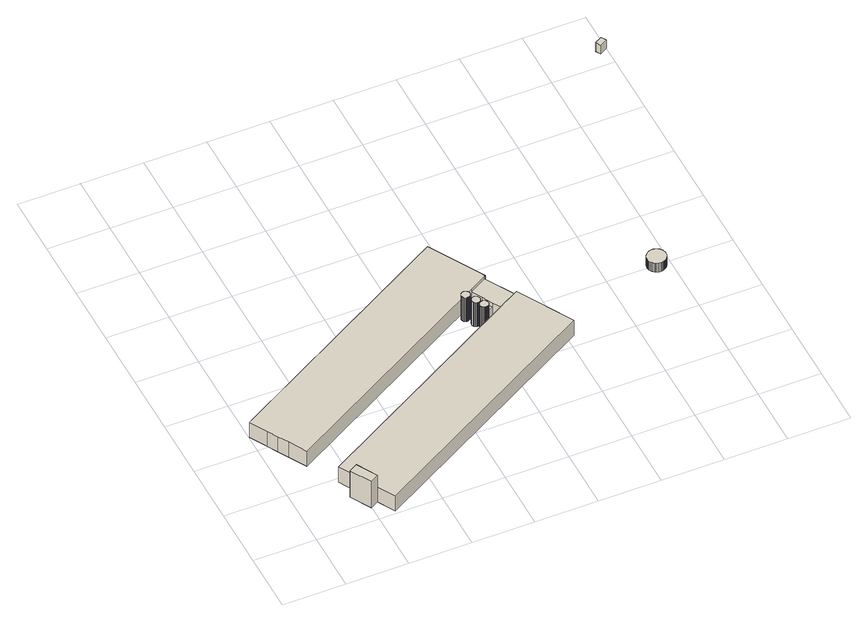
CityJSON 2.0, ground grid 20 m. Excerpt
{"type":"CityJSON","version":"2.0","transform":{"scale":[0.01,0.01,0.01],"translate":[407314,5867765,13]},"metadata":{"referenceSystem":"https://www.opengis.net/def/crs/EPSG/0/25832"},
"CityObjects":{
"building1":{"type":"Building","attributes":{"Gemeindeschluessel":"03454033","AbsoluteHoehe":"13.635","MittlereTraufHoehe":"24.312","Firsthoehe":"24.312","function":"31001_2000","roofType":"1000","measuredHeight":10.68},"address":[{"country":"Germany","locality":"Lorup"}],"geometry":[{"type":"MultiSurface","lod":"1","boundaries":[[[0,1,2,3]],[[4,5,6,7]],[[4,7,3,2]],[[5,4,2,1]],[[6,5,1,0]],[[7,6,0,3]]]}]},
"building2":{"type":"Building","attributes":{"name":"Silos","Gemeindeschluessel":"03454033","AbsoluteHoehe":"13.55","MittlereTraufHoehe":"18.717","Firsthoehe":"21.647","function":"31001_2720","roofType":"3100","measuredHeight":8.1},"address":[{"country":"Germany","locality":"Lorup"}],"children":["building2-1","building2-2"],"geometry":[{"type":"MultiSurface","lod":"1","boundaries":[[[8,9,10,11,12,13,14,15,16,17,18,19]],[[20,21,22,23,24,25,26,27,28,29,30,31]],[[20,31,19,18]],[[21,20,18,17]],[[22,21,17,16]],[[23,22,16,15]],[[24,23,15,14]],[[25,24,14,13]],[[26,25,13,12]],[[27,26,12,11]],[[28,27,11,10]],[[9,32,33,10]],[[30,29,9,8]],[[31,30,8,19]],[[32,34,28,33]]]}]},
"building2-1":{"type":"BuildingPart","attributes":{"AbsoluteHoehe":"13.55","MittlereTraufHoehe":"18.736","Firsthoehe":"21.661","roofType":"3100","measuredHeight":8.11},"parents":["building2"],"geometry":[{"type":"MultiSurface","lod":"1","boundaries":[[[35,36,37,38,39,40,41,42,43,44,45]],[[46,47,48,49,50,51,52,53,54,55,56]],[[46,56,45,44]],[[47,46,44,43]],[[48,47,43,42]],[[49,48,42,41]],[[50,49,41,40]],[[51,50,40,39]],[[52,51,39,38]],[[53,52,38,37]],[[57,58,59,37]],[[55,54,36,35]],[[56,55,35,45]],[[58,60,53,59]]]}]},
"building2-2":{"type":"BuildingPart","attributes":{"AbsoluteHoehe":"13.55","MittlereTraufHoehe":"18.871","Firsthoehe":"19.665","roofType":"2100","measuredHeight":6.12},"parents":["building2"],"geometry":[{"type":"MultiSurface","lod":"1","boundaries":[[[59,58,33,32,61,62,63]],[[64,30,29,28,54,53,65]],[[64,65,63,62]],[[30,64,62,61]],[[29,30,61,32]],[[54,28,33,58]],[[65,53,59,63]],[[28,34,66,33]],[[53,54,58,59]]]}]},
"building3":{"type":"Building","attributes":{"Gemeindeschluessel":"03454033","AbsoluteHoehe":"13.65","MittlereTraufHoehe":"23.249","Firsthoehe":"23.249","function":"51003_1201","roofType":"1000","measuredHeight":9.6},"address":[{"country":"Germany","locality":"Lorup"}],"geometry":[{"type":"MultiSurface","lod":"1","boundaries":[[[67,68,69,70,71,72,73,74,75,76,77,78,79,80,81,82,83,84,85,86,87,88,89,90,91,92,93,94,95,96,97,98,99,100,101,102,103,104,105,106,107,108]],[[109,110,111,112,113,114,115,116,117,118,119,120,121,122,123,124,125,126,127,128,129,130,131,132,133,134,135,136,137,138,139,140,141,142,143,144,145,146,147,148,149,150]],[[109,150,108,107]],[[110,109,107,106]],[[111,110,106,105]],[[112,111,105,104]],[[113,112,104,103]],[[114,113,103,102]],[[115,114,102,101]],[[116,115,101,100]],[[117,116,100,99]],[[118,117,99,98]],[[119,118,98,97]],[[120,119,97,96]],[[121,120,96,95]],[[122,121,95,94]],[[123,122,94,93]],[[124,123,93,92]],[[125,124,92,91]],[[126,125,91,90]],[[127,126,90,89]],[[128,127,89,88]],[[129,128,88,87]],[[130,129,87,86]],[[131,130,86,85]],[[132,131,85,84]],[[133,132,84,83]],[[134,133,83,82]],[[135,134,82,81]],[[136,135,81,80]],[[137,136,80,79]],[[138,137,79,78]],[[139,138,78,77]],[[140,139,77,76]],[[141,140,76,75]],[[142,141,75,74]],[[143,142,74,73]],[[144,143,73,72]],[[145,144,72,71]],[[146,145,71,70]],[[147,146,70,69]],[[148,147,69,68]],[[149,148,68,67]],[[150,149,67,108]]]}]},
"building4":{"type":"Building","attributes":{"Gemeindeschluessel":"03454033","AbsoluteHoehe":"13.646","MittlereTraufHoehe":"23.233","Firsthoehe":"23.233","function":"51003_1201","roofType":"1000","measuredHeight":9.59},"address":[{"country":"Germany","locality":"Lorup"}],"geometry":[{"type":"MultiSurface","lod":"1","boundaries":[[[151,152,153,154,155,156,157,158,159,160,161,162,163,164,165,166,167,168,169,170,171,172,173,174,175,176,177,178,179,180,181,182,183,184,185,186,187,188,189,190,191,192]],[[193,194,195,196,197,198,199,200,201,202,203,204,205,206,207,208,209,210,211,212,213,214,215,216,217,218,219,220,221,222,223,224,225,226,227,228,229,230,231,232,233,234]],[[193,234,192,191]],[[194,193,191,190]],[[195,194,190,189]],[[196,195,189,188]],[[197,196,188,187]],[[198,197,187,186]],[[199,198,186,185]],[[200,199,185,184]],[[201,200,184,183]],[[202,201,183,182]],[[203,202,182,181]],[[204,203,181,180]],[[205,204,180,179]],[[206,205,179,178]],[[207,206,178,177]],[[208,207,177,176]],[[209,208,176,175]],[[210,209,175,174]],[[211,210,174,173]],[[212,211,173,172]],[[213,212,172,171]],[[214,213,171,170]],[[215,214,170,169]],[[216,215,169,168]],[[217,216,168,167]],[[218,217,167,166]],[[219,218,166,165]],[[220,219,165,164]],[[221,220,164,163]],[[222,221,163,162]],[[223,222,162,161]],[[224,223,161,160]],[[225,224,160,159]],[[226,225,159,158]],[[227,226,158,157]],[[228,227,157,156]],[[229,228,156,155]],[[230,229,155,154]],[[231,230,154,153]],[[232,231,153,152]],[[233,232,152,151]],[[234,233,151,192]]]}]},
"building5":{"type":"Building","attributes":{"Gemeindeschluessel":"03454033","AbsoluteHoehe":"13.794","MittlereTraufHoehe":"23.261","Firsthoehe":"23.261","function":"51003_1201","roofType":"1000","measuredHeight":9.47},"address":[{"country":"Germany","locality":"Lorup"}],"geometry":[{"type":"MultiSurface","lod":"1","boundaries":[[[235,236,237,238,239,240,241,242,243,244,245,246,247,248,249,250,251,252,253,254,255,256,257,258,259,260,261,262,263,264,265,266,267,268,269,270,271,272,273,274,275,276]],[[277,278,279,280,281,282,283,284,285,286,287,288,289,290,291,292,293,294,295,296,297,298,299,300,301,302,303,304,305,306,307,308,309,310,311,312,313,314,315,316,317,318]],[[277,318,276,275]],[[278,277,275,274]],[[279,278,274,273]],[[280,279,273,272]],[[281,280,272,271]],[[282,281,271,270]],[[283,282,270,269]],[[284,283,269,268]],[[285,284,268,267]],[[286,285,267,266]],[[287,286,266,265]],[[288,287,265,264]],[[289,288,264,263]],[[290,289,263,262]],[[291,290,262,261]],[[292,291,261,260]],[[293,292,260,259]],[[294,293,259,258]],[[295,294,258,257]],[[296,295,257,256]],[[297,296,256,255]],[[298,297,255,254]],[[299,298,254,253]],[[300,299,253,252]],[[301,300,252,251]],[[302,301,251,250]],[[303,302,250,249]],[[304,303,249,248]],[[305,304,248,247]],[[306,305,247,246]],[[307,306,246,245]],[[308,307,245,244]],[[309,308,244,243]],[[310,309,243,242]],[[311,310,242,241]],[[312,311,241,240]],[[313,312,240,239]],[[314,313,239,238]],[[315,314,238,237]],[[316,315,237,236]],[[317,316,236,235]],[[318,317,235,276]]]}]},
"building6":{"type":"Building","attributes":{"Gemeindeschluessel":"03454033","AbsoluteHoehe":"13.769","MittlereTraufHoehe":"16.872","Firsthoehe":"16.872","function":"31001_2000","roofType":"1000","measuredHeight":3.1},"address":[{"country":"Germany","locality":"Lorup"}],"geometry":[{"type":"MultiSurface","lod":"1","boundaries":[[[319,320,321,322]],[[323,324,325,326]],[[323,326,322,321]],[[324,323,321,320]],[[325,324,320,319]],[[326,325,319,322]]]}]},
"building7":{"type":"Building","attributes":{"Gemeindeschluessel":"03454033","BezugspunktDach":"4000","AbsoluteHoehe":"13.669","MittlereTraufHoehe":"17.169","Firsthoehe":"17.169","function":"51002_1220","measuredHeight":3.5},"address":[{"country":"Germany","locality":"Lorup"}],"geometry":[{"type":"MultiSurface","lod":"1","boundaries":[[[327,328,329,330,331,332,333,334,335,336,337,338,339,340,341,342,343,344,345,346,347,348,349,350,351,352,353,354,355,356,357,358,359,360,361,362,363,364,365,366,367,368,369,370,371,372,373,374,375,376,377,378,379,380,381,382,383,384,385,386,387,388,389,390]],[[391,392,393,394,395,396,397,398,399,400,401,402,403,404,405,406,407,408,409,410,411,412,413,414,415,416,417,418,419,420,421,422,423,424,425,426,427,428,429,430,431,432,433,434,435,436,437,438,439,440,441,442,443,444,445,446,447,448,449,450,451,452,453,454]],[[391,454,390,389]],[[392,391,389,388]],[[393,392,388,387]],[[394,393,387,386]],[[395,394,386,385]],[[396,395,385,384]],[[397,396,384,383]],[[398,397,383,382]],[[399,398,382,381]],[[400,399,381,380]],[[401,400,380,379]],[[402,401,379,378]],[[403,402,378,377]],[[404,403,377,376]],[[405,404,376,375]],[[406,405,375,374]],[[407,406,374,373]],[[408,407,373,372]],[[409,408,372,371]],[[410,409,371,370]],[[411,410,370,369]],[[412,411,369,368]],[[413,412,368,367]],[[414,413,367,366]],[[415,414,366,365]],[[416,415,365,364]],[[417,416,364,363]],[[418,417,363,362]],[[419,418,362,361]],[[420,419,361,360]],[[421,420,360,359]],[[422,421,359,358]],[[423,422,358,357]],[[424,423,357,356]],[[425,424,356,355]],[[426,425,355,354]],[[427,426,354,353]],[[428,427,353,352]],[[429,428,352,351]],[[430,429,351,350]],[[431,430,350,349]],[[432,431,349,348]],[[433,432,348,347]],[[434,433,347,346]],[[435,434,346,345]],[[436,435,345,344]],[[437,436,344,343]],[[438,437,343,342]],[[439,438,342,341]],[[440,439,341,340]],[[441,440,340,339]],[[442,441,339,338]],[[443,442,338,337]],[[444,443,337,336]],[[445,444,336,335]],[[446,445,335,334]],[[447,446,334,333]],[[448,447,333,332]],[[449,448,332,331]],[[450,449,331,330]],[[451,450,330,329]],[[452,451,329,328]],[[453,452,328,327]],[[454,453,327,390]]]}]},
"building8":{"type":"Building","attributes":{"Gemeindeschluessel":"03454033","BezugspunktDach":"4000","AbsoluteHoehe":"14.212","MittlereTraufHoehe":"17.712","Firsthoehe":"17.712","function":"31001_2500","measuredHeight":3.5},"address":[{"country":"Germany","locality":"Lorup"}],"geometry":[{"type":"MultiSurface","lod":"1","boundaries":[[[455,456,457,458]],[[459,460,461,462]],[[459,462,458,457]],[[460,459,457,456]],[[461,460,456,455]],[[462,461,455,458]]]}]}
},
"vertices":[
[1606,1153,1131],[1974,501,1131],[2241,651,1131],[1873,1303,1131],[2241,651,63],[1974,501,63],[1606,1153,63],[1873,1303,63],
[8082,6799,663],[8080,6801,663],[8655,7125,663],[8655,7126,663],[8683,7141,663],[8183,8027,663],[7683,8914,663],[18,4594,663],[336,4030,663],[518,3707,663],[705,3376,663],[1019,2820,663],[705,3376,55],[518,3707,55],[336,4030,55],[18,4594,55],[7683,8914,55],[8183,8027,55],[8683,7141,55],[8655,7126,55],[8655,7125,55],[8080,6801,55],[8082,6799,55],[1019,2820,55],[8080,6801,561],[8655,7125,561],[8081,6801,55],
[9222,6183,665],[9195,6168,665],[8621,5844,665],[8625,5837,665],[1560,1858,665],[1873,1303,665],[2058,976,665],[2241,651,665],[2555,94,665],[10221,4410,665],[9722,5296,665],[10221,4410,55],[2555,94,55],[2241,651,55],[2058,976,55],[1873,1303,55],[1560,1858,55],[8625,5837,55],[8621,5844,55],[9195,6168,55],[9222,6183,55],[9722,5296,55],[9196,6168,665],[9195,6168,561],[8621,5844,561],[9196,6168,55],
[8082,6799,561],[8279,6450,561],[8452,6142,561],[8279,6450,55],[8452,6142,55],[8081,6801,561],
[7579,6277,1025],[7586,6266,1025],[7604,6248,1025],[7623,6234,1025],[7642,6225,1025],[7660,6219,1025],[7677,6216,1025],[7693,6215,1025],[7708,6216,1025],[7725,6219,1025],[7743,6225,1025],[7762,6234,1025],[7781,6248,1025],[7799,6266,1025],[7807,6277,1025],[7817,6297,1025],[7824,6321,1025],[7828,6344,1025],[7827,6365,1025],[7823,6384,1025],[7818,6401,1025],[7811,6415,1025],[7803,6428,1025],[7792,6441,1025],[7778,6454,1025],[7760,6467,1025],[7739,6476,1025],[7715,6483,1025],[7693,6485,1025],[7671,6483,1025],[7646,6476,1025],[7625,6467,1025],[7608,6454,1025],[7593,6441,1025],[7583,6428,1025],[7574,6415,1025],[7568,6401,1025],[7562,6384,1025],[7559,6365,1025],[7558,6344,1025],[7561,6321,1025],[7568,6297,1025],[7561,6321,65],[7558,6344,65],[7559,6365,65],[7562,6384,65],[7568,6401,65],[7574,6415,65],[7583,6428,65],[7593,6441,65],[7608,6454,65],[7625,6467,65],[7646,6476,65],[7671,6483,65],[7693,6485,65],[7715,6483,65],[7739,6476,65],[7760,6467,65],[7778,6454,65],[7792,6441,65],[7803,6428,65],[7811,6415,65],[7818,6401,65],[7823,6384,65],[7827,6365,65],[7828,6344,65],[7824,6321,65],[7817,6297,65],[7807,6277,65],[7799,6266,65],[7781,6248,65],[7762,6234,65],[7743,6225,65],[7725,6219,65],[7708,6216,65],[7693,6215,65],[7677,6216,65],[7660,6219,65],[7642,6225,65],[7623,6234,65],[7604,6248,65],[7586,6266,65],[7579,6277,65],[7568,6297,65],
[7758,5966,1023],[7766,5955,1023],[7783,5936,1023],[7802,5923,1023],[7821,5913,1023],[7839,5907,1023],[7856,5904,1023],[7872,5903,1023],[7888,5904,1023],[7904,5907,1023],[7923,5913,1023],[7942,5923,1023],[7961,5936,1023],[7978,5955,1023],[7986,5966,1023],[7996,5985,1023],[8004,6009,1023],[8007,6033,1023],[8006,6054,1023],[8002,6073,1023],[7997,6089,1023],[7990,6103,1023],[7982,6116,1023],[7971,6130,1023],[7957,6143,1023],[7940,6155,1023],[7918,6165,1023],[7894,6171,1023],[7872,6173,1023],[7850,6171,1023],[7826,6165,1023],[7804,6155,1023],[7787,6143,1023],[7773,6130,1023],[7762,6116,1023],[7754,6103,1023],[7747,6089,1023],[7741,6073,1023],[7738,6054,1023],[7737,6033,1023],[7740,6009,1023],[7748,5985,1023],[7740,6009,65],[7737,6033,65],[7738,6054,65],[7741,6073,65],[7747,6089,65],[7754,6103,65],[7762,6116,65],[7773,6130,65],[7787,6143,65],[7804,6155,65],[7826,6165,65],[7850,6171,65],[7872,6173,65],[7894,6171,65],[7918,6165,65],[7940,6155,65],[7957,6143,65],[7971,6130,65],[7982,6116,65],[7990,6103,65],[7997,6089,65],[8002,6073,65],[8006,6054,65],[8007,6033,65],[8004,6009,65],[7996,5985,65],[7986,5966,65],[7978,5955,65],[7961,5936,65],[7942,5923,65],[7923,5913,65],[7904,5907,65],[7888,5904,65],[7872,5903,65],[7856,5904,65],[7839,5907,65],[7821,5913,65],[7802,5923,65],[7783,5936,65],[7766,5955,65],[7758,5966,65],[7748,5985,65],
[7900,5707,1026],[7908,5696,1026],[7925,5677,1026],[7944,5663,1026],[7963,5654,1026],[7982,5648,1026],[7998,5645,1026],[8014,5644,1026],[8030,5645,1026],[8047,5648,1026],[8065,5654,1026],[8084,5663,1026],[8103,5677,1026],[8120,5696,1026],[8128,5707,1026],[8138,5726,1026],[8146,5750,1026],[8149,5773,1026],[8148,5795,1026],[8145,5813,1026],[8139,5830,1026],[8132,5844,1026],[8124,5857,1026],[8113,5871,1026],[8099,5884,1026],[8082,5896,1026],[8060,5906,1026],[8036,5912,1026],[8014,5914,1026],[7992,5912,1026],[7968,5906,1026],[7947,5896,1026],[7929,5884,1026],[7915,5871,1026],[7904,5857,1026],[7896,5844,1026],[7889,5830,1026],[7884,5814,1026],[7880,5795,1026],[7879,5773,1026],[7882,5750,1026],[7890,5726,1026],[7882,5750,79],[7879,5773,79],[7880,5795,79],[7884,5814,79],[7889,5830,79],[7896,5844,79],[7904,5857,79],[7915,5871,79],[7929,5884,79],[7947,5896,79],[7968,5906,79],[7992,5912,79],[8014,5914,79],[8036,5912,79],[8060,5906,79],[8082,5896,79],[8099,5884,79],[8113,5871,79],[8124,5857,79],[8132,5844,79],[8139,5830,79],[8145,5813,79],[8148,5795,79],[8149,5773,79],[8146,5750,79],[8138,5726,79],[8128,5707,79],[8120,5696,79],[8103,5677,79],[8084,5663,79],[8065,5654,79],[8047,5648,79],[8030,5645,79],[8014,5644,79],[7998,5645,79],[7982,5648,79],[7963,5654,79],[7944,5663,79],[7925,5677,79],[7908,5696,79],[7900,5707,79],[7890,5726,79],
[8020,6305,387],[8194,5996,387],[8452,6142,387],[8279,6450,387],[8452,6142,77],[8194,5996,77],[8020,6305,77],[8279,6450,77],
[13281,5982,417],[13283,5958,417],[13289,5932,417],[13297,5905,417],[13308,5877,417],[13324,5849,417],[13343,5820,417],[13367,5793,417],[13396,5768,417],[13429,5745,417],[13430,5745,417],[13466,5727,417],[13502,5715,417],[13538,5708,417],[13572,5705,417],[13604,5706,417],[13634,5710,417],[13662,5716,417],[13687,5725,417],[13709,5734,417],[13729,5745,417],[13749,5757,417],[13768,5772,417],[13788,5789,417],[13807,5810,417],[13826,5834,417],[13843,5861,417],[13857,5892,417],[13869,5927,417],[13877,5964,417],[13879,6004,417],[13879,6005,417],[13877,6045,417],[13869,6083,417],[13858,6117,417],[13843,6148,417],[13826,6176,417],[13807,6200,417],[13788,6220,417],[13768,6238,417],[13749,6252,417],[13729,6264,417],[13709,6275,417],[13687,6285,417],[13662,6293,417],[13635,6300,417],[13605,6304,417],[13572,6304,417],[13538,6302,417],[13503,6295,417],[13466,6282,417],[13430,6265,417],[13430,6264,417],[13429,6264,417],[13396,6242,417],[13367,6216,417],[13343,6189,417],[13324,6161,417],[13308,6132,417],[13297,6104,417],[13289,6078,417],[13283,6052,417],[13281,6027,417],[13280,6005,417],[13281,6027,67],[13283,6052,67],[13289,6078,67],[13297,6104,67],[13308,6132,67],[13324,6161,67],[13343,6189,67],[13367,6216,67],[13396,6242,67],[13429,6264,67],[13430,6264,67],[13430,6265,67],[13466,6282,67],[13503,6295,67],[13538,6302,67],[13572,6304,67],[13605,6304,67],[13635,6300,67],[13662,6293,67],[13687,6285,67],[13709,6275,67],[13729,6264,67],[13749,6252,67],[13768,6238,67],[13788,6220,67],[13807,6200,67],[13826,6176,67],[13843,6148,67],[13858,6117,67],[13869,6083,67],[13877,6045,67],[13879,6005,67],[13879,6004,67],[13877,5964,67],[13869,5927,67],[13857,5892,67],[13843,5861,67],[13826,5834,67],[13807,5810,67],[13788,5789,67],[13768,5772,67],[13749,5757,67],[13729,5745,67],[13709,5734,67],[13687,5725,67],[13662,5716,67],[13634,5710,67],[13604,5706,67],[13572,5705,67],[13538,5708,67],[13502,5715,67],[13466,5727,67],[13430,5745,67],[13429,5745,67],[13396,5768,67],[13367,5793,67],[13343,5820,67],[13324,5849,67],[13308,5877,67],[13297,5905,67],[13289,5932,67],[13283,5958,67],[13281,5982,67],[13280,6005,67],
[15739,14405,471],[15973,14541,471],[15881,14704,471],[15649,14573,471],[15881,14704,121],[15973,14541,121],[15739,14405,121],[15649,14573,121]
]}
